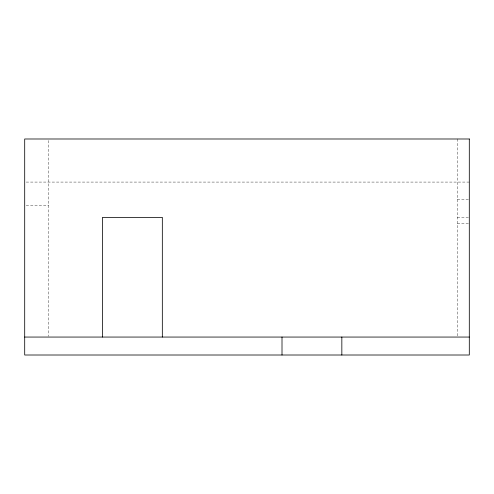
<?xml version="1.0" encoding="UTF-8"?>
<svg xmlns="http://www.w3.org/2000/svg" width="494" height="494" viewBox="0 0 494 494"><rect width="100%" height="100%" fill="white"/><g stroke="black" fill="none" stroke-linecap="round" stroke-linejoin="round"><path stroke-width="0.37" stroke-dasharray="2.47 1.85" d="M26.194 182.076L469.3 182.076M457.333 199.428L468.553 199.428M26.194 205.411L48.634 205.411M457.333 217.379L468.553 217.379M457.333 223.362L468.553 223.362M457.333 138.993L457.333 336.291M48.634 140.531L48.634 336.284"/><path stroke-width="0.74" d="M24.7 337.056L469.3 337.056M341.842 337.056L341.842 355.007M282.006 337.056L282.006 355.007M162.328 337.056L162.328 217.379L102.493 217.379L102.493 337.056M469.3 138.993L24.7 138.993L24.7 355.007L469.3 355.007L469.3 138.993"/></g></svg>
